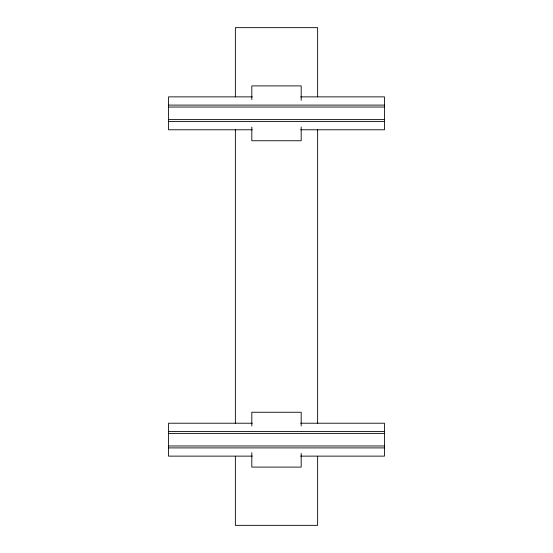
<?xml version="1.0" encoding="UTF-8"?>
<svg xmlns="http://www.w3.org/2000/svg" width="553" height="553" viewBox="0 0 553 553"><rect width="100%" height="100%" fill="white"/><g stroke="black" fill="none" stroke-linecap="round" stroke-linejoin="round"><path stroke-width="0.83" d="M252.313 96.872L168.527 96.872L168.527 129.782L252.313 129.782M300.687 96.872L384.473 96.872L384.473 129.782L300.687 129.782M168.527 105.098L384.473 105.098M168.527 107.04L384.473 107.04M168.527 119.607L384.473 119.607M168.527 121.549L384.473 121.549M252.313 423.218L168.527 423.218L168.527 456.128L252.313 456.128M300.687 423.218L384.473 423.218L384.473 456.128L300.687 456.128M168.527 431.451L384.473 431.451M168.527 433.393L384.473 433.393M168.527 445.96L384.473 445.96M168.527 447.902L384.473 447.902M317.636 96.775L317.636 27.65L235.364 27.65L235.364 96.775M317.636 129.609L317.636 423.391M317.636 456.225L317.636 525.35L235.364 525.35L235.364 456.225M301.185 100.314L301.185 85.902L251.815 85.902L251.815 99.609M301.185 126.983L301.185 140.752L251.815 140.752L251.815 127.038M301.185 425.962L301.185 412.248L251.815 412.248L251.815 426.017M301.185 453.391L301.185 467.098L251.815 467.098L251.815 452.686M235.364 129.609L235.364 423.391"/></g></svg>
